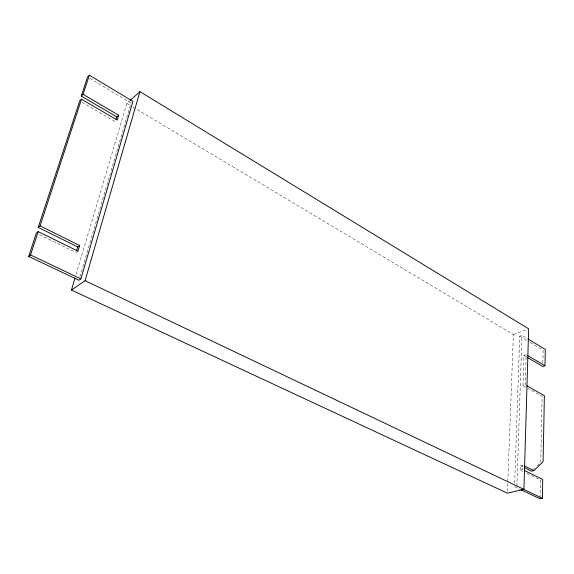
<?xml version="1.0" encoding="UTF-8"?>
<svg xmlns="http://www.w3.org/2000/svg" width="574" height="574" viewBox="0 0 574 574"><rect width="100%" height="100%" fill="white"/><g stroke="black" fill="none" stroke-linecap="round" stroke-linejoin="round"><path stroke-width="0.43" stroke-dasharray="2.87 2.15" d="M540.019 497.895L540.392 480.029L525.956 472.954M542.846 363.041L543.112 350.19L529.544 342.054M520.338 470.206L520.482 465.722L522.814 465.134L522.677 469.625L520.338 470.206L522.749 471.383M523.014 385.642L523.969 355.457L526.179 354.682L525.253 384.917L523.014 385.642L527.606 388.218M514.691 483.15L519.743 336.177L521.931 335.367L527.205 338.545M516.93 486.178L521.931 335.367M507.43 491.394L513.4 334.527L131.432 106.133M79.944 276.804L130.513 104.777M76.019 274.637L126.818 103.377L129.444 101.031M533.397 469.41L534.624 468.226M537.077 465.858L540.765 462.307L542.143 396.369L528.374 388.648M77.964 251.154L76.041 252.574L38.723 234.3M513.4 334.527L527.047 329.433M514.569 486.738L520.13 489.371M520.482 465.722L523.646 467.279M81.974 102.265L115.367 121.717M523.969 355.457L526.982 357.215M126.818 103.377L130.664 105.673M89.845 78.365L131.016 103.055M519.743 336.177L528.79 341.602"/><path stroke-width="0.86" d="M520.927 489.751L539.998 498.792L542.365 498.275L542.731 479.477L524.284 470.415M527.728 357.659L542.774 366.47L544.977 365.731L545.3 349.423L527.958 338.997M75 278.06L71.449 290.049L507.366 493.181L523.926 489.357L528.654 328.837L139.941 91.646L130.104 100.443M71.449 290.049L85.067 280.679L139.941 91.646M79.657 245.485L77.741 246.92L38.221 227.404L40.072 225.883L79.657 245.485L77.964 251.154L38.193 231.623L36.341 233.13L28.7 256.435L78.932 280.248L80.877 278.892L132.895 101.39L89.365 75.208L87.557 76.995L81.293 96.095L116.816 116.902L118.689 115.245L83.108 94.337L81.293 96.095M118.689 115.245L117.24 120.059L81.522 99.194L79.7 100.945L38.221 227.404M76.529 250.96L77.741 246.92M116.092 119.306L116.816 116.902M28.7 256.435L30.551 254.971L38.193 231.623M40.072 225.883L81.522 99.194M83.108 94.337L89.365 75.208M524.435 467.674L531.553 471.182L533.892 470.608L543.083 461.726L544.389 395.673L526.788 385.778M85.067 280.679L523.926 489.357M30.551 254.971L80.877 278.892M523.287 489.206L542.365 498.275M524.399 465.916L533.892 470.608M527.678 355.564L544.977 365.731"/></g></svg>
